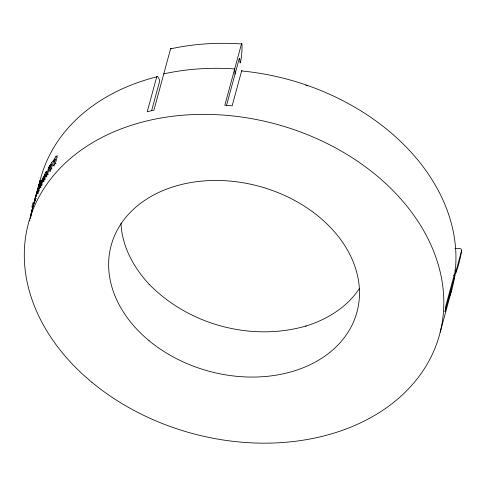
<?xml version="1.0" encoding="UTF-8"?>
<svg xmlns="http://www.w3.org/2000/svg" width="486" height="486" viewBox="0 0 486 486"><rect width="100%" height="100%" fill="white"/><g stroke="black" fill="none" stroke-linecap="round" stroke-linejoin="round"><path stroke-width="0.73" d="M45.113 174.826L45.034 175.252A11.597 1.361 -67 0 1 44.906 175.786L44.87 175.92M51.455 164.499L51.303 165.234A24.549 4.058 -63.8 0 1 51.17 165.756L49.724 171.072L50.453 171.43M29.81 220.923L29.877 220.565M36.553 193.811L37.343 194.005M31.317 215.067C31.523 209.952 29.336 222.138 30.758 215.377M30.916 214.97L32.185 209.8L32.586 209.903M30.211 218.882L30.387 218.093M30.648 216.932L30.867 216.033M30.806 215.177L32.185 209.8M31.116 215.025L31.353 214.083M34.895 201.174L34.5 201.064L34.822 199.819M36.468 194.145L36.523 193.835L33.747 203.859L34.142 203.968M31.584 213.178L31.742 212.595M44.834 176.054L43.376 181.424L44.129 181.746M32.41 210.353L32.009 210.25L33.34 205.292M54.967 160.647L55.125 160.046A11.597 2.217 -62 0 0 55.252 159.505L55.301 159.037M56.971 157.567L57.196 155.684L55.945 156.656M34.5 201.064L35.678 196.672M34.864 199.661L36.328 194.673M35.411 197.656L40.113 180.434L35.812 196.18M32.009 210.25A212.959 160.234 15.2 0 1 34.84 200.712L35.448 198.482L36.231 198.725M38.485 193.434L37.714 193.161L40.174 184.103L41.213 181.685L41.984 181.971M37.714 193.161L40.101 185.907A18.274 1.409 -69.7 0 1 40.362 185.008M41.65 183.21L40.879 182.924L41.213 181.685M41.152 187.517L40.387 187.219L41.832 181.898A24.549 2.242 -68.8 0 0 41.972 181.381L42.13 180.506L40.344 185.045M40.387 187.219L41.662 184.656L42.883 180.16A17.806 1.841 -68 0 1 43.187 179.127M43.376 181.424L44.785 178.921L46.692 171.303M46.887 176.977L46.146 176.637L48.606 167.573L50.015 165.313L50.751 165.659M46.146 176.637L47.671 174.182L48.934 169.547M50.416 166.898L49.675 166.552L50.015 165.313M49.724 171.072L51.388 168.685L52.609 164.195A17.806 3.153 -62.9 0 1 52.919 163.187L55.222 158.971M54.918 160.83L53.594 165.69L54.311 166.066M53.594 165.69L55.392 163.369L56.941 157.677M151.589 110.778L159.493 81.709A2.193 0.869 75.8 0 0 158.946 78.689L158.023 77.067A2.193 0.869 75.8 0 0 156.723 76.843L147.246 111.731A212.959 160.234 15.2 0 1 153.922 110.152L170.574 48.867A2.193 0.826 77.6 0 1 171.364 48.503M170.574 48.867A212.959 160.234 15.2 0 1 241.481 43.947L224.83 105.231A212.959 160.234 15.2 0 1 232.15 105.839L241.627 70.95A2.193 0.322 -84.5 0 1 242.01 70.713M226.433 105.76L239.227 58.66A2.193 0.371 -86 0 1 239.732 58.952L239.963 62.19A2.193 0.371 -86 0 0 240.527 62.226A15.37 2.588 -86 0 0 241.998 44.542A2.193 0.371 -86 0 0 241.481 43.947M454.726 270.016A2.193 1.434 6.2 0 1 455.23 271.243L445.747 306.131A212.959 160.234 15.2 0 1 445.018 311.696L461.67 250.412A2.193 1.44 8.8 0 0 459.537 248.522A15.37 10.085 8.8 0 0 454.999 248.559M440.201 332.157L451.931 289.085M37.27 191.782L37.598 190.318L37.161 191.508M35.946 195.694L36.45 193.896M37.149 192.225L35.733 197.018M32.55 209.618L32.799 208.761M34.184 202.304L35.284 198.531M43.163 179.176L45.07 174.741M40.879 182.924L41.741 180.598A5.182 0.553 -69.8 0 1 42.531 178.72M49.536 167.627L49.183 168.685A18.274 2.77 -64.7 0 0 48.946 169.529M49.675 166.552L50.738 164.304A5.182 0.936 -64.8 0 1 51.735 162.543M45.757 172.415L46.626 171.26M50.799 165.052L50.708 165.204A2.649 0.407 -64.6 0 0 49.566 167.591M359.239 288.751C346.949 307.419 326.792 319.569 305.773 326.1L306.113 325.991C251.511 341.707 188.841 324.934 149.184 284.292L149.421 284.553C133.808 267.908 121.974 246.451 120.99 223.268M453.444 275.119L454.872 275.41A212.959 160.234 15.2 0 1 449.933 295.597M31.572 212.576L31.967 212.668M31.718 211.519L32.119 211.617M35.168 198.574L35.563 198.683M34.84 200.712L35.63 200.955M40.174 184.103L40.952 184.376M38.844 190.542L39.615 190.828M44.396 177.439L43.546 176.995A4.01 0.401 -68.9 0 0 43.266 177.341L42.841 178.089A6.105 0.674 -70 0 0 42.519 178.757M41.662 184.656L42.422 184.959M44.785 178.921L45.532 179.249M48.606 167.573L49.718 168.083M47.671 174.182L48.412 174.529M54.043 161.51L53.15 160.969A4.01 0.699 -63.9 0 0 52.743 161.237L52.16 161.935A6.105 1.13 -65 0 0 51.735 162.561M51.388 168.685L52.111 169.055M55.392 163.369L56.103 163.758M235.06 74.012L234.689 68.945A212.959 160.234 15.2 0 0 163.776 73.872M305.888 85.159A210.687 158.521 15.2 0 1 307.76 85.809M38.485 187.888A212.959 160.234 15.2 0 1 156.723 76.843M241.627 70.95A212.959 160.234 15.2 0 1 455.23 271.243M33.747 203.859A212.959 160.234 15.2 0 1 35.448 198.482M53.241 161.17A6.014 1.276 -63.3 0 1 56.024 156.34M50.811 165.003A1.987 0.346 -64.8 0 1 51.528 164.353M43.552 177.196A6.014 0.838 -68.4 0 1 45.86 171.989M31.845 207.085A31.298 3.013 -74.2 0 1 33.024 202.686M35.065 197.911A25.175 1.069 -73.6 0 1 35.77 195.572M36.389 194.224A9.027 0.364 -75.3 0 1 37.076 191.903M32.362 211.203A11.069 0.601 -78.5 0 1 32.392 211.106M30.873 216.768A19.677 1.015 -78.2 0 1 30.91 216.61M31.967 211.374A27.234 1.094 -77.4 0 1 32.519 209.375M461.67 250.412A212.959 160.234 15.2 0 1 455.771 273.302M149.056 340.674A127.338 95.809 15.2 0 0 356.432 313.932A127.338 95.809 15.2 0 0 196.678 181.679A127.338 95.809 15.2 0 0 149.056 340.674M91.903 382.306A212.959 160.234 15.2 0 0 438.712 337.582A212.959 160.234 15.2 0 0 171.546 116.403A212.959 160.234 15.2 0 0 91.903 382.306"/></g></svg>
